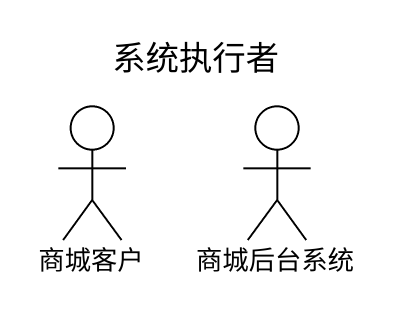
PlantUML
@startuml
title 系统执行者
actor 商城客户
actor 商城后台系统
@enduml
